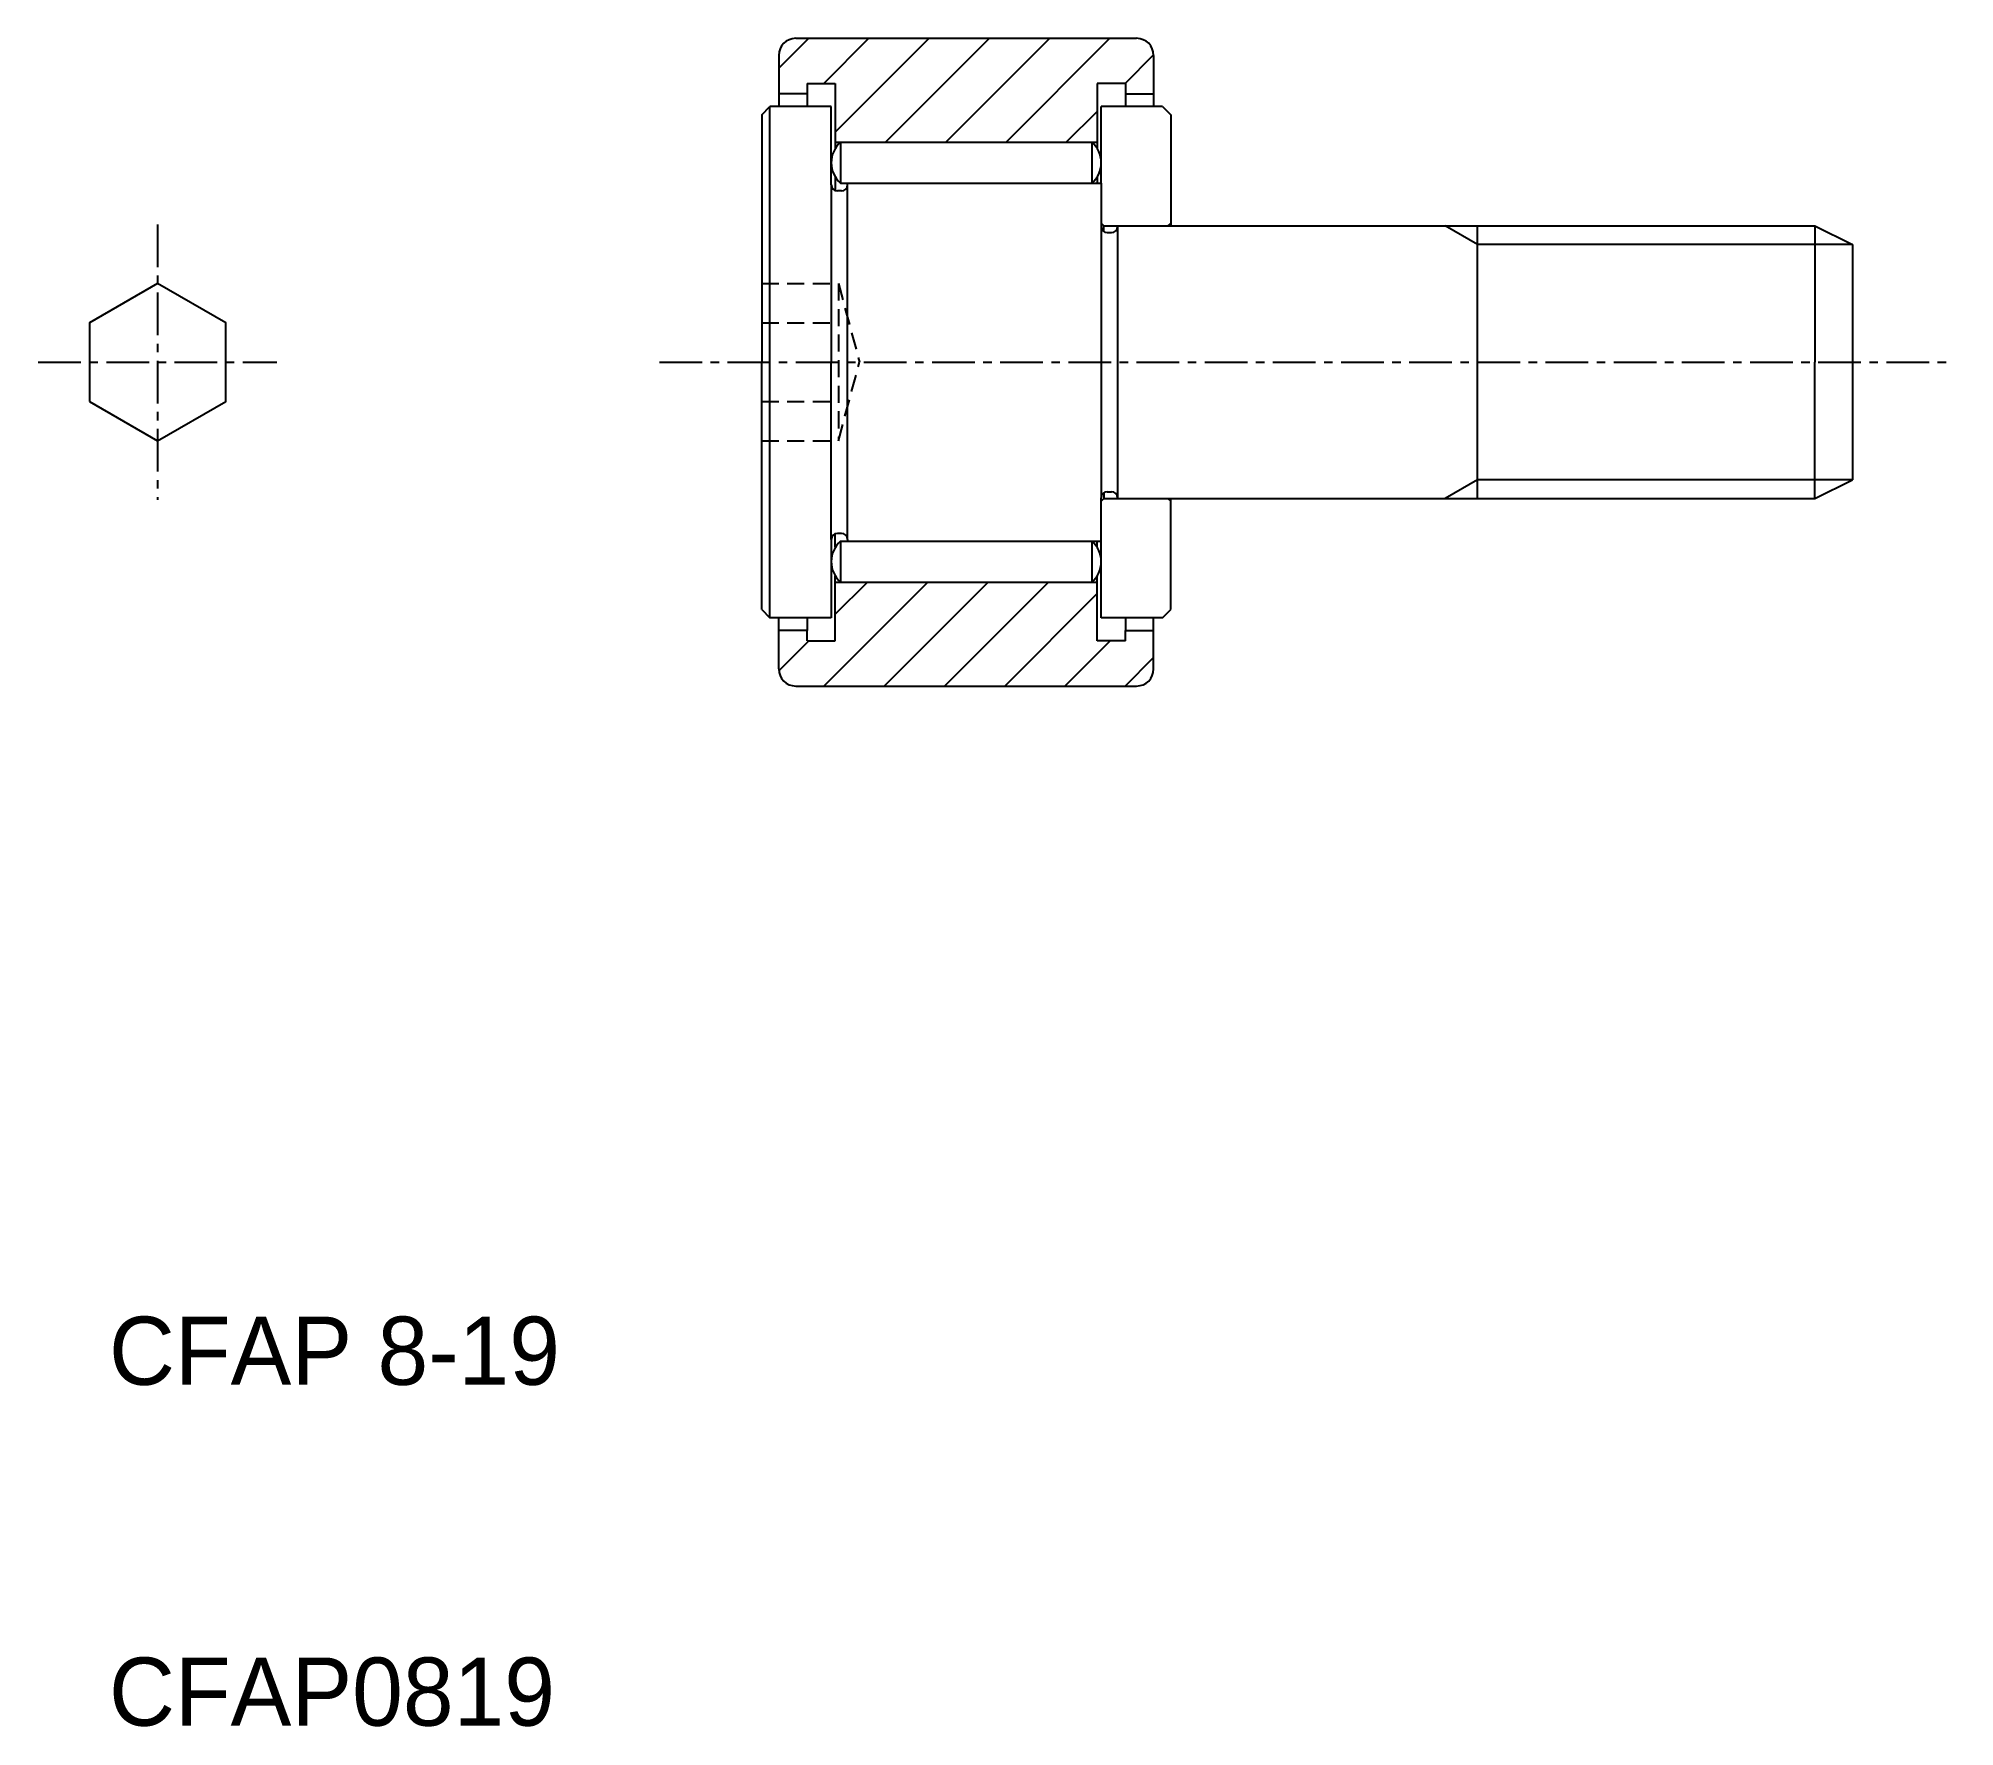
# Model space of a CAD drawing. Extents: x 134.9 to 191.1, y 77.7 to 127.2.
import ezdxf

# ---------------------------------------------------------------- set-up
doc = ezdxf.new("R2010")
doc.units = 0
doc.linetypes.add('CENTER', pattern=[2, 1.25, -0.25, 0.25, -0.25])
doc.linetypes.add('DASHED', pattern=[0.75, 0.5, -0.25])
doc.layers.get('0').update_dxf_attribs({"linetype": 'CONTINUOUS'})
doc.layers.add('CENTER', color=1, linetype='CENTER')

# ---------------------------------------------------------------- blocks, each defined once
blk = doc.blocks.new('*X25')
at = {"color": 0, "linetype": 'CONTINUOUS'}
for p, q in [((309.201, 40.5), (312.251, 43.55)), ((309.535, 42.603), (310.483, 43.55)), ((310.968, 40.5), (314.018, 43.55)), ((312.736, 40.5), (315.786, 43.55)), ((314.504, 40.5), (317.215, 43.212)), ((307.878, 40.946), (308.758, 41.825)), ((316.272, 40.5), (317.597, 41.825)), ((318.039, 40.5), (318.875, 41.336))]:
    blk.add_line(p, q, dxfattribs=at)
blk = doc.blocks.new('*X24')
at = {"color": 0, "linetype": 'CONTINUOUS'}
for p, q in [((307.875, 58.62), (308.755, 59.5)), ((309.198, 58.175), (310.523, 59.5)), ((309.535, 56.745), (312.291, 59.5)), ((311.008, 56.45), (314.058, 59.5)), ((312.776, 56.45), (315.826, 59.5)), ((314.544, 56.45), (317.594, 59.5)), ((318.037, 58.175), (318.875, 59.014)), ((316.312, 56.45), (317.215, 57.354))]:
    blk.add_line(p, q, dxfattribs=at)

msp = doc.modelspace()

# ---------------------------------------------------------------- linework, layer by layer
at = {"color": 7, "linetype": 'CONTINUOUS'}
for p, q in [((157.083, 127.204), (167.083, 127.204)), ((156.583, 126.704), (156.583, 125.204)), ((167.583, 126.704), (167.583, 125.204)), ((157.413, 125.579), (156.583, 125.579)), ((157.413, 125.879), (157.413, 125.579)), ((157.413, 125.879), (158.243, 125.879)), ((157.413, 125.579), (157.413, 125.204)), ((158.243, 125.879), (158.243, 124.154)), ((166.753, 125.879), (165.923, 125.879)), ((165.923, 125.879), (165.923, 124.154)), ((166.753, 125.879), (166.753, 125.579)), ((166.753, 125.579), (167.583, 125.579)), ((166.753, 125.579), (166.753, 125.204)), ((156.083, 124.964), (156.323, 125.204)), ((156.083, 124.964), (156.083, 117.704)), ((156.323, 110.204), (156.323, 125.204)), ((158.123, 125.204), (156.323, 125.204)), ((158.123, 122.909), (158.123, 125.204)), ((166.043, 122.954), (166.043, 125.204)), ((167.843, 125.204), (166.043, 125.204)), ((167.843, 125.204), (168.083, 124.964)), ((168.083, 124.964), (168.083, 121.704)), ((158.243, 124.154), (158.398, 124.154)), ((158.243, 124.154), (158.243, 123.973)), ((158.398, 124.154), (165.768, 124.154)), ((158.398, 124.154), (158.398, 122.954)), ((165.768, 124.154), (165.768, 122.954)), ((165.768, 124.154), (165.923, 124.154)), ((165.923, 124.154), (165.923, 123.973)), ((158.243, 123.135), (158.243, 122.739)), ((165.923, 123.135), (165.923, 122.954)), ((158.123, 122.909), (158.123, 117.704)), ((158.423, 122.729), (158.303, 122.729)), ((158.398, 122.954), (165.768, 122.954)), ((158.603, 122.909), (158.603, 122.954)), ((158.603, 112.499), (158.603, 122.909)), ((165.768, 122.954), (166.043, 122.954)), ((166.043, 122.954), (166.043, 121.684)), ((166.123, 121.704), (166.043, 121.784)), ((166.043, 121.684), (166.043, 113.724)), ((166.123, 121.534), (166.123, 121.704)), ((166.123, 121.704), (166.523, 121.704)), ((166.223, 121.504), (166.343, 121.504)), ((166.523, 121.704), (186.983, 121.704)), ((166.523, 121.684), (166.523, 121.704)), ((166.523, 121.684), (166.523, 113.724)), ((168.003, 121.704), (168.083, 121.784)), ((177.083, 113.704), (177.083, 121.704)), ((186.983, 121.704), (186.983, 117.704)), ((186.983, 121.704), (188.083, 121.154)), ((188.083, 121.154), (188.083, 114.254)), ((156.083, 110.444), (156.083, 117.704)), ((158.123, 112.499), (158.123, 117.704)), ((186.983, 113.704), (186.983, 117.704)), ((186.983, 113.704), (188.083, 114.254)), ((166.043, 113.704), (166.043, 113.724)), ((166.123, 113.704), (166.043, 113.624)), ((166.043, 112.454), (166.043, 113.704)), ((166.123, 113.874), (166.123, 113.704)), ((166.123, 113.704), (166.523, 113.704)), ((166.223, 113.904), (166.343, 113.904)), ((166.523, 113.724), (166.523, 113.704)), ((166.523, 113.704), (186.983, 113.704)), ((168.003, 113.704), (168.083, 113.624)), ((168.083, 110.444), (168.083, 113.704)), ((158.123, 112.499), (158.123, 110.204)), ((158.243, 112.273), (158.243, 112.669)), ((158.423, 112.679), (158.303, 112.679)), ((158.398, 112.454), (165.768, 112.454)), ((158.398, 112.454), (158.398, 111.254)), ((158.603, 112.499), (158.603, 112.454)), ((165.768, 112.454), (165.768, 111.254)), ((165.768, 112.454), (166.043, 112.454)), ((165.923, 112.273), (165.923, 112.454)), ((166.043, 110.204), (166.043, 112.454)), ((158.243, 111.254), (158.243, 111.435)), ((165.923, 111.254), (165.923, 111.435)), ((158.243, 109.529), (158.243, 111.254)), ((158.243, 111.254), (158.398, 111.254)), ((158.398, 111.254), (165.768, 111.254)), ((165.768, 111.254), (165.923, 111.254)), ((165.923, 109.529), (165.923, 111.254)), ((156.083, 110.444), (156.323, 110.204)), ((158.123, 110.204), (156.323, 110.204)), ((156.583, 108.704), (156.583, 110.204)), ((157.413, 110.204), (157.413, 109.829)), ((167.843, 110.204), (166.043, 110.204)), ((166.753, 110.204), (166.753, 109.829)), ((167.583, 108.704), (167.583, 110.204)), ((167.843, 110.204), (168.083, 110.444)), ((157.413, 109.829), (156.583, 109.829)), ((157.413, 109.529), (157.413, 109.829)), ((166.753, 109.829), (167.583, 109.829)), ((166.753, 109.529), (166.753, 109.829)), ((157.413, 109.529), (158.243, 109.529)), ((166.753, 109.529), (165.923, 109.529)), ((157.083, 108.204), (167.083, 108.204))]:
    msp.add_line(p, q, dxfattribs=at)
at = {"color": 3, "linetype": 'CONTINUOUS'}
for p, q in [((177.083, 121.154), (176.131, 121.704)), ((188.083, 121.154), (177.083, 121.154)), ((177.083, 114.254), (176.131, 113.704)), ((188.083, 114.254), (177.083, 114.254))]:
    msp.add_line(p, q, dxfattribs=at)
at = {"color": 3, "linetype": 'DASHED'}
for p, q in [((156.083, 120.013), (158.333, 120.013)), ((158.333, 120.013), (158.952, 117.704)), ((158.333, 120.013), (158.333, 115.395)), ((156.083, 118.859), (158.333, 118.859)), ((158.333, 115.395), (158.952, 117.704)), ((156.083, 116.549), (158.333, 116.549)), ((156.083, 115.395), (158.333, 115.395))]:
    msp.add_line(p, q, dxfattribs=at)
at = {"color": 7, "linetype": 'CONTINUOUS'}
msp.add_lwpolyline([(136.361, 116.549), (138.361, 115.395), (140.361, 116.549), (140.361, 118.859), (138.361, 120.013), (136.361, 118.859)], close=True, dxfattribs=at)
for centre, radius, start, end in [((157.083, 126.704), 0.5, 90, 180), ((167.083, 126.704), 0.5, 360, 90), ((158.915, 123.554), 0.792, 130.7529, 229.2471), ((165.251, 123.554), 0.792, 310.7529, 49.2471), ((158.303, 122.909), 0.18, 180, 270), ((158.423, 122.909), 0.18, 270, 0), ((166.223, 121.684), 0.18, 180, 270), ((166.343, 121.684), 0.18, 270, 0), ((166.223, 113.724), 0.18, 90, 180), ((166.343, 113.724), 0.18, 0, 90), ((158.303, 112.499), 0.18, 90, 180), ((158.915, 111.854), 0.792, 130.7529, 229.2471), ((158.423, 112.499), 0.18, 0, 90), ((165.251, 111.854), 0.792, 310.7529, 49.2471), ((157.083, 108.704), 0.5, 180, 270), ((167.083, 108.704), 0.5, 270, 0)]:
    msp.add_arc(centre, radius, start, end, dxfattribs=at)
at = {"layer": 'CENTER', "color": 1, "linetype": 'CENTER'}
for p, q in [((138.361, 121.745), (138.361, 113.663)), ((134.861, 117.704), (141.861, 117.704)), ((153.083, 117.704), (191.083, 117.704))]:
    msp.add_line(p, q, dxfattribs=at)

# ---------------------------------------------------------------- block references
at = {"color": 3, "linetype": 'CONTINUOUS'}
for name in ['*X24', '*X25']:
    msp.add_blockref(name, (-151.292, 67.704), dxfattribs=at)

# ---------------------------------------------------------------- texts
at = {"color": 7, "linetype": 'CONTINUOUS'}
for s, p in [('CFAP 8-19', (136.936, 87.704)), ('CFAP0819', (136.936, 77.704))]:
    msp.add_text(s, height=2, dxfattribs=at).set_placement(p)

doc.saveas('drawing.dxf')
